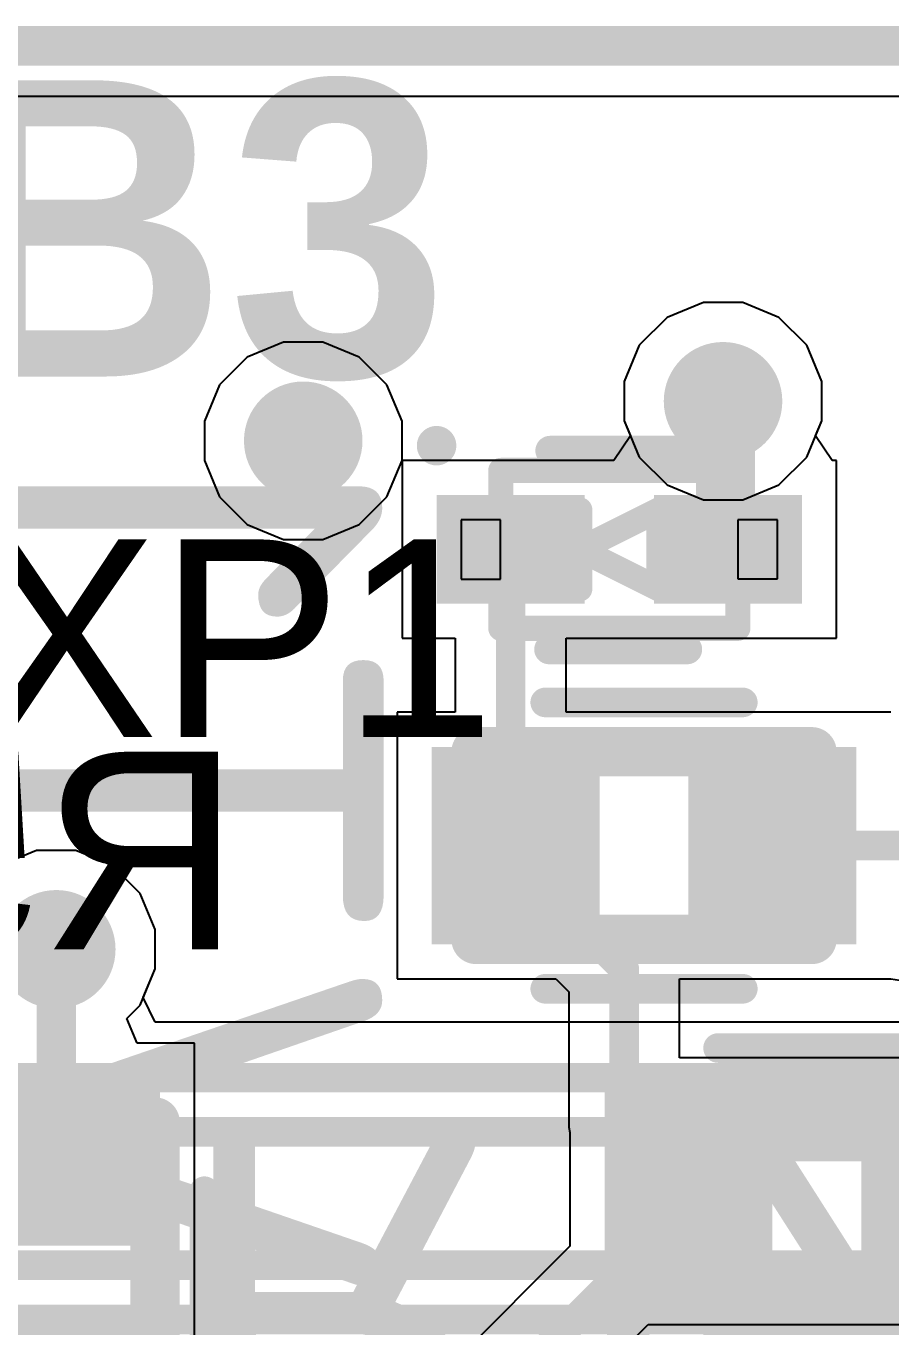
# Model space of a CAD drawing. Header units: inches. Extents: x -1.9 to 51.5, y -1.6 to 35.1.
# Drawn here: x 23.6 to 27.97, y 28.51 to 35.1 of the extents above; entities that cross this region are included whole.
import ezdxf

# ---------------------------------------------------------------- set-up
doc = ezdxf.new("R2010")
doc.units = ezdxf.units.IN
for name, color, linetype in [('Assembly Notes', 76, 'Continuous'), ('Board Shape', 56, 'Continuous'), ('Bottom Layer', 76, 'Continuous'), ('Bottom Layer 1', 5, 'Continuous'), ('Bottom Overlay', 54, 'Continuous'), ('Bottom Paste', 16, 'Continuous'), ('Bottom Solder', 6, 'Continuous'), ('Mechanical 13', 56, 'Continuous'), ('Top Layer', 16, 'Continuous'), ('Top Layer 1', 1, 'Continuous'), ('Top Overlay', 2, 'Continuous'), ('Via Holes', 16, 'Continuous')]:
    doc.layers.add(name, color=color, linetype=linetype)
doc.styles.add('Arial', font='', dxfattribs={"height": 0.2})
doc.styles.add('Century Gothic_Bold', font='', dxfattribs={"height": 0.2})
doc.styles.add('GOST type B', font='', dxfattribs={"height": 0.2})
doc.styles.get('Arial').set_extended_font_data('Arial')
doc.styles.get('Century Gothic_Bold').set_extended_font_data('Century Gothic', bold=True)
doc.styles.get('GOST type B').set_extended_font_data('GOST type B')

# ---------------------------------------------------------------- blocks, each defined once
blk = doc.blocks.new('SOT23_3_B_110')
at = {"layer": 'Bottom Layer 1'}
for points in [[(-1.506, 1.336), (-0.744, 1.336), (-0.744, 0.574), (-1.506, 0.574)], [(0.78, 0.3835), (1.542, 0.3835), (1.542, -0.3785), (0.78, -0.3785)], [(-1.506, -0.569), (-0.744, -0.569), (-0.744, -1.331), (-1.506, -1.331)]]:
    blk.add_hatch(color=5, dxfattribs=at).paths.add_polyline_path(points)
at = {"layer": 'Bottom Paste'}
for points in [[(-1.506, 1.336), (-0.744, 1.336), (-0.744, 0.574), (-1.506, 0.574)], [(0.78, 0.3835), (1.542, 0.3835), (1.542, -0.3785), (0.78, -0.3785)], [(-1.506, -0.569), (-0.744, -0.569), (-0.744, -1.331), (-1.506, -1.331)]]:
    blk.add_hatch(color=16, dxfattribs=at).paths.add_polyline_path(points)
at = {"layer": 'Bottom Solder'}
for points in [[(-1.531, 1.361), (-0.719, 1.361), (-0.719, 0.549), (-1.531, 0.549)], [(0.755, 0.4085), (1.567, 0.4085), (1.567, -0.4035), (0.755, -0.4035)], [(-1.531, -0.544), (-0.719, -0.544), (-0.719, -1.356), (-1.531, -1.356)]]:
    blk.add_hatch(color=6, dxfattribs=at).paths.add_polyline_path(points)
at = {"layer": 'Assembly Notes'}
for points in [[(-1.225, 1.55, 0.25, 0.25, 0), (1.275, 1.55, 0.25, 0.25, 0)], [(-1.225, 1.55, 0.25, 0.25, 0), (-1.225, -1.55, 0.25, 0.25, 0)], [(1.275, 1.55, 0.25, 0.25, 0), (1.275, -1.55, 0.25, 0.25, 0)], [(-1.225, -1.55, 0.25, 0.25, 0), (1.275, -1.55, 0.25, 0.25, 0)]]:
    blk.add_lwpolyline(points, format="xyseb", dxfattribs=at)
for points in [[(-1.2875, 1.55, 0.125, 0.125, 1), (-1.1625, 1.55, 0.125, 0.125, 1)], [(-1.2875, 1.55, 0.125, 0.125, 1), (-1.1625, 1.55, 0.125, 0.125, 1)], [(1.2125, 1.55, 0.125, 0.125, 1), (1.3375, 1.55, 0.125, 0.125, 1)], [(1.2125, 1.55, 0.125, 0.125, 1), (1.3375, 1.55, 0.125, 0.125, 1)], [(-1.2875, -1.55, 0.125, 0.125, 1), (-1.1625, -1.55, 0.125, 0.125, 1)], [(-1.2875, -1.55, 0.125, 0.125, 1), (-1.1625, -1.55, 0.125, 0.125, 1)], [(1.2125, -1.55, 0.125, 0.125, 1), (1.3375, -1.55, 0.125, 0.125, 1)], [(1.2125, -1.55, 0.125, 0.125, 1), (1.3375, -1.55, 0.125, 0.125, 1)]]:
    blk.add_lwpolyline(points, format="xyseb", close=True, dxfattribs=at)
at = {"layer": 'Bottom Overlay'}
for points in [[(-0.425, 1.5031, 0.15, 0.15, 0), (0.653, 1.5031, 0.15, 0.15, 0)], [(0.653, 1.5031, 0.15, 0.15, 0), (0.653, 0.775, 0.15, 0.15, 0)], [(-0.625, 0.2, 0.15, 0.15, 0), (-0.625, -0.2, 0.15, 0.15, 0)], [(0.653, -0.775, 0.15, 0.15, 0), (0.653, -1.5034, 0.15, 0.15, 0)], [(-0.375, -1.5034, 0.15, 0.15, 0), (0.653, -1.5034, 0.15, 0.15, 0)]]:
    blk.add_lwpolyline(points, format="xyseb", dxfattribs=at)
for points in [[(-0.4625, 1.5031, 0.075, 0.075, 1), (-0.3875, 1.5031, 0.075, 0.075, 1)], [(0.6155, 1.5031, 0.075, 0.075, 1), (0.6905, 1.5031, 0.075, 0.075, 1)], [(0.6155, 1.5031, 0.075, 0.075, 1), (0.6905, 1.5031, 0.075, 0.075, 1)], [(0.6155, 0.775, 0.075, 0.075, 1), (0.6905, 0.775, 0.075, 0.075, 1)], [(-0.6625, 0.2, 0.075, 0.075, 1), (-0.5875, 0.2, 0.075, 0.075, 1)], [(-0.6625, -0.2, 0.075, 0.075, 1), (-0.5875, -0.2, 0.075, 0.075, 1)], [(0.6155, -0.775, 0.075, 0.075, 1), (0.6905, -0.775, 0.075, 0.075, 1)], [(-0.4125, -1.5034, 0.075, 0.075, 1), (-0.3375, -1.5034, 0.075, 0.075, 1)], [(0.6155, -1.5034, 0.075, 0.075, 1), (0.6905, -1.5034, 0.075, 0.075, 1)], [(0.6155, -1.5034, 0.075, 0.075, 1), (0.6905, -1.5034, 0.075, 0.075, 1)]]:
    blk.add_lwpolyline(points, format="xyseb", close=True, dxfattribs=at)
at = {"layer": 'Assembly Notes', "style": 'GOST type B', "text_generation_flag": 2}
blk.add_text('VT1', height=2.15, rotation=180, dxfattribs=at).set_placement((-0.025, -1.9))
blk = doc.blocks.new('SOD523_B_121')
at = {"layer": 'Bottom Layer 1'}
for points in [[(-0.9, 0.25), (-0.2, 0.25), (-0.2, -0.25), (-0.9, -0.25)], [(0.2, 0.25), (0.9, 0.25), (0.9, -0.25), (0.2, -0.25)]]:
    blk.add_hatch(color=5, dxfattribs=at).paths.add_polyline_path(points)
at = {"layer": 'Bottom Paste'}
for points in [[(-0.9, 0.25), (-0.2, 0.25), (-0.2, -0.25), (-0.9, -0.25)], [(0.2, 0.25), (0.9, 0.25), (0.9, -0.25), (0.2, -0.25)]]:
    blk.add_hatch(color=16, dxfattribs=at).paths.add_polyline_path(points)
at = {"layer": 'Bottom Solder'}
for points in [[(-0.925, 0.275), (-0.175, 0.275), (-0.175, -0.275), (-0.925, -0.275)], [(0.175, 0.275), (0.925, 0.275), (0.925, -0.275), (0.175, -0.275)]]:
    blk.add_hatch(color=6, dxfattribs=at).paths.add_polyline_path(points)
at = {"layer": 'Bottom Overlay'}
for points in [[(0.3558, 0.5066, 0.15, 0.15, 0), (-0.3442, 0.5066, 0.15, 0.15, 0)], [(0.35, -0.5, 0.15, 0.15, 0), (-0.35, -0.5, 0.15, 0.15, 0)]]:
    blk.add_lwpolyline(points, format="xyseb", dxfattribs=at)
for points in [[(-0.3817, 0.5066, 0.075, 0.075, 1), (-0.3067, 0.5066, 0.075, 0.075, 1)], [(0.3183, 0.5066, 0.075, 0.075, 1), (0.3933, 0.5066, 0.075, 0.075, 1)], [(-0.3875, -0.5, 0.075, 0.075, 1), (-0.3125, -0.5, 0.075, 0.075, 1)], [(0.3125, -0.5, 0.075, 0.075, 1), (0.3875, -0.5, 0.075, 0.075, 1)], [(0.975, -0.525, 0.1, 0.1, 1), (0.875, -0.525, 0.1, 0.1, 1)], [(0.85, -0.525, 0.05, 0.05, 1), (0.9, -0.525, 0.05, 0.05, 1)], [(0.95, -0.525, 0.05, 0.05, 1), (1, -0.525, 0.05, 0.05, 1)]]:
    blk.add_lwpolyline(points, format="xyseb", close=True, dxfattribs=at)
at = {"layer": 'Mechanical 13'}
for p, q in [((-0.6, 0.15), (-0.8001, 0.15)), ((-0.8001, 0.15), (-0.8001, -0.15)), ((-0.6, -0.15), (-0.6, 0.15)), ((0.8, 0.1503), (0.6011, 0.1503)), ((0.6011, 0.1503), (0.6011, -0.15)), ((0.8, -0.15), (0.8, 0.1503)), ((-0.8001, -0.15), (-0.6, -0.15)), ((0.6011, -0.15), (0.8, -0.15))]:
    blk.add_line(p, q, dxfattribs=at)
for points in [[(-0.6, 0.4, 0.127, 0.127, 0), (-0.6, -0.4, 0.127, 0.127, 0)], [(0.6, 0.4, 0.127, 0.127, 0), (-0.6, 0.4, 0.127, 0.127, 0)], [(0.6, 0.4, 0.127, 0.127, 0), (0.6, -0.4, 0.127, 0.127, 0)], [(-0.2, 0.2, 0.127, 0.127, 0), (-0.2, -0.2, 0.127, 0.127, 0)], [(0.2, 0, 0.127, 0.127, 0), (-0.2, 0.2, 0.127, 0.127, 0)], [(0.2, 0.2, 0.127, 0.127, 0), (0.2, 0, 0.127, 0.127, 0)], [(0.2, 0, 0.127, 0.127, 0), (-0.2, -0.2, 0.127, 0.127, 0)], [(0.2, 0, 0.127, 0.127, 0), (0.2, -0.2, 0.127, 0.127, 0)], [(0.6, -0.4, 0.127, 0.127, 0), (-0.6, -0.4, 0.127, 0.127, 0)]]:
    blk.add_lwpolyline(points, format="xyseb", dxfattribs=at)
for points in [[(-0.6317, 0.4, 0.0635, 0.0635, 1), (-0.5682, 0.4, 0.0635, 0.0635, 1)], [(-0.6317, 0.4, 0.0635, 0.0635, 1), (-0.5682, 0.4, 0.0635, 0.0635, 1)], [(0.5682, 0.4, 0.0635, 0.0635, 1), (0.6317, 0.4, 0.0635, 0.0635, 1)], [(0.5682, 0.4, 0.0635, 0.0635, 1), (0.6317, 0.4, 0.0635, 0.0635, 1)], [(-0.2317, 0.2, 0.0635, 0.0635, 1), (-0.1682, 0.2, 0.0635, 0.0635, 1)], [(-0.2317, 0.2, 0.0635, 0.0635, 1), (-0.1682, 0.2, 0.0635, 0.0635, 1)], [(0.1682, 0.2, 0.0635, 0.0635, 1), (0.2317, 0.2, 0.0635, 0.0635, 1)], [(0.1682, 0, 0.0635, 0.0635, 1), (0.2317, 0, 0.0635, 0.0635, 1)], [(0.1682, 0, 0.0635, 0.0635, 1), (0.2317, 0, 0.0635, 0.0635, 1)], [(0.1682, 0, 0.0635, 0.0635, 1), (0.2317, 0, 0.0635, 0.0635, 1)], [(0.1682, 0, 0.0635, 0.0635, 1), (0.2317, 0, 0.0635, 0.0635, 1)], [(-0.2317, -0.2, 0.0635, 0.0635, 1), (-0.1682, -0.2, 0.0635, 0.0635, 1)], [(-0.2317, -0.2, 0.0635, 0.0635, 1), (-0.1682, -0.2, 0.0635, 0.0635, 1)], [(0.1682, -0.2, 0.0635, 0.0635, 1), (0.2317, -0.2, 0.0635, 0.0635, 1)], [(-0.6317, -0.4, 0.0635, 0.0635, 1), (-0.5682, -0.4, 0.0635, 0.0635, 1)], [(-0.6317, -0.4, 0.0635, 0.0635, 1), (-0.5682, -0.4, 0.0635, 0.0635, 1)], [(0.5682, -0.4, 0.0635, 0.0635, 1), (0.6317, -0.4, 0.0635, 0.0635, 1)], [(0.5682, -0.4, 0.0635, 0.0635, 1), (0.6317, -0.4, 0.0635, 0.0635, 1)]]:
    blk.add_lwpolyline(points, format="xyseb", close=True, dxfattribs=at)
blk = doc.blocks.new('0603R_B_141')
at = {"layer": 'Bottom Layer 1'}
for points in [[(-0.25, 0.475), (-0.25, -0.475), (-1.05, -0.475), (-1.05, 0.475)], [(1.05, 0.475), (1.05, -0.475), (0.25, -0.475), (0.25, 0.475)]]:
    blk.add_hatch(color=5, dxfattribs=at).paths.add_polyline_path(points)
at = {"layer": 'Bottom Paste'}
for points in [[(-0.25, 0.475), (-0.25, -0.475), (-1.05, -0.475), (-1.05, 0.475)], [(1.05, 0.475), (1.05, -0.475), (0.25, -0.475), (0.25, 0.475)]]:
    blk.add_hatch(color=16, dxfattribs=at).paths.add_polyline_path(points)
at = {"layer": 'Bottom Solder'}
for points in [[(-0.225, 0.5), (-0.225, -0.5), (-1.075, -0.5), (-1.075, 0.5)], [(1.075, 0.5), (1.075, -0.5), (0.225, -0.5), (0.225, 0.5)]]:
    blk.add_hatch(color=6, dxfattribs=at).paths.add_polyline_path(points)
at = {"layer": 'Assembly Notes'}
for points in [[(-0.85, -0.475, 0.25, 0.25, 0), (-0.85, 0.475, 0.25, 0.25, 0)], [(-0.85, 0.475, 0.25, 0.25, 0), (0.85, 0.475, 0.25, 0.25, 0)], [(0.85, -0.475, 0.25, 0.25, 0), (0.85, 0.475, 0.25, 0.25, 0)], [(-0.85, -0.475, 0.25, 0.25, 0), (0.85, -0.475, 0.25, 0.25, 0)]]:
    blk.add_lwpolyline(points, format="xyseb", dxfattribs=at)
for points in [[(-0.9125, 0.475, 0.125, 0.125, 1), (-0.7875, 0.475, 0.125, 0.125, 1)], [(-0.9125, 0.475, 0.125, 0.125, 1), (-0.7875, 0.475, 0.125, 0.125, 1)], [(0.7875, 0.475, 0.125, 0.125, 1), (0.9125, 0.475, 0.125, 0.125, 1)], [(0.7875, 0.475, 0.125, 0.125, 1), (0.9125, 0.475, 0.125, 0.125, 1)], [(-0.9125, -0.475, 0.125, 0.125, 1), (-0.7875, -0.475, 0.125, 0.125, 1)], [(-0.9125, -0.475, 0.125, 0.125, 1), (-0.7875, -0.475, 0.125, 0.125, 1)], [(0.7875, -0.475, 0.125, 0.125, 1), (0.9125, -0.475, 0.125, 0.125, 1)], [(0.7875, -0.475, 0.125, 0.125, 1), (0.9125, -0.475, 0.125, 0.125, 1)]]:
    blk.add_lwpolyline(points, format="xyseb", close=True, dxfattribs=at)
at = {"layer": 'Bottom Overlay'}
for points in [[(-0.5, 0.725, 0.15, 0.15, 0), (0.5, 0.725, 0.15, 0.15, 0)], [(-0.5, -0.725, 0.15, 0.15, 0), (0.5, -0.725, 0.15, 0.15, 0)]]:
    blk.add_lwpolyline(points, format="xyseb", dxfattribs=at)
for points in [[(-0.5375, 0.725, 0.075, 0.075, 1), (-0.4625, 0.725, 0.075, 0.075, 1)], [(0.4625, 0.725, 0.075, 0.075, 1), (0.5375, 0.725, 0.075, 0.075, 1)], [(-0.5375, -0.725, 0.075, 0.075, 1), (-0.4625, -0.725, 0.075, 0.075, 1)], [(0.4625, -0.725, 0.075, 0.075, 1), (0.5375, -0.725, 0.075, 0.075, 1)]]:
    blk.add_lwpolyline(points, format="xyseb", close=True, dxfattribs=at)
at = {"layer": 'Assembly Notes', "style": 'GOST type B', "text_generation_flag": 2}
blk.add_text('R12_10', height=2.15, rotation=180, dxfattribs=at).set_placement((-2.4, -1.4))
blk = doc.blocks.new('0603R_B_151')
at = {"layer": 'Bottom Layer 1'}
for points in [[(-0.25, 0.475), (-0.25, -0.475), (-1.05, -0.475), (-1.05, 0.475)], [(1.05, 0.475), (1.05, -0.475), (0.25, -0.475), (0.25, 0.475)]]:
    blk.add_hatch(color=5, dxfattribs=at).paths.add_polyline_path(points)
at = {"layer": 'Bottom Paste'}
for points in [[(-0.25, 0.475), (-0.25, -0.475), (-1.05, -0.475), (-1.05, 0.475)], [(1.05, 0.475), (1.05, -0.475), (0.25, -0.475), (0.25, 0.475)]]:
    blk.add_hatch(color=16, dxfattribs=at).paths.add_polyline_path(points)
at = {"layer": 'Bottom Solder'}
for points in [[(-0.225, 0.5), (-0.225, -0.5), (-1.075, -0.5), (-1.075, 0.5)], [(1.075, 0.5), (1.075, -0.5), (0.225, -0.5), (0.225, 0.5)]]:
    blk.add_hatch(color=6, dxfattribs=at).paths.add_polyline_path(points)
at = {"layer": 'Assembly Notes'}
for points in [[(-0.85, -0.475, 0.25, 0.25, 0), (-0.85, 0.475, 0.25, 0.25, 0)], [(-0.85, 0.475, 0.25, 0.25, 0), (0.85, 0.475, 0.25, 0.25, 0)], [(0.85, -0.475, 0.25, 0.25, 0), (0.85, 0.475, 0.25, 0.25, 0)], [(-0.85, -0.475, 0.25, 0.25, 0), (0.85, -0.475, 0.25, 0.25, 0)]]:
    blk.add_lwpolyline(points, format="xyseb", dxfattribs=at)
for points in [[(-0.9125, 0.475, 0.125, 0.125, 1), (-0.7875, 0.475, 0.125, 0.125, 1)], [(-0.9125, 0.475, 0.125, 0.125, 1), (-0.7875, 0.475, 0.125, 0.125, 1)], [(0.7875, 0.475, 0.125, 0.125, 1), (0.9125, 0.475, 0.125, 0.125, 1)], [(0.7875, 0.475, 0.125, 0.125, 1), (0.9125, 0.475, 0.125, 0.125, 1)], [(-0.9125, -0.475, 0.125, 0.125, 1), (-0.7875, -0.475, 0.125, 0.125, 1)], [(-0.9125, -0.475, 0.125, 0.125, 1), (-0.7875, -0.475, 0.125, 0.125, 1)], [(0.7875, -0.475, 0.125, 0.125, 1), (0.9125, -0.475, 0.125, 0.125, 1)], [(0.7875, -0.475, 0.125, 0.125, 1), (0.9125, -0.475, 0.125, 0.125, 1)]]:
    blk.add_lwpolyline(points, format="xyseb", close=True, dxfattribs=at)
at = {"layer": 'Bottom Overlay'}
for points in [[(-0.5, 0.725, 0.15, 0.15, 0), (0.5, 0.725, 0.15, 0.15, 0)], [(-0.5, -0.725, 0.15, 0.15, 0), (0.5, -0.725, 0.15, 0.15, 0)]]:
    blk.add_lwpolyline(points, format="xyseb", dxfattribs=at)
for points in [[(-0.5375, 0.725, 0.075, 0.075, 1), (-0.4625, 0.725, 0.075, 0.075, 1)], [(0.4625, 0.725, 0.075, 0.075, 1), (0.5375, 0.725, 0.075, 0.075, 1)], [(-0.5375, -0.725, 0.075, 0.075, 1), (-0.4625, -0.725, 0.075, 0.075, 1)], [(0.4625, -0.725, 0.075, 0.075, 1), (0.5375, -0.725, 0.075, 0.075, 1)]]:
    blk.add_lwpolyline(points, format="xyseb", close=True, dxfattribs=at)
at = {"layer": 'Assembly Notes', "style": 'GOST type B', "text_generation_flag": 2}
blk.add_text('R11_10', height=2.15, rotation=180, dxfattribs=at).set_placement((-2.4, -1.4))
blk = doc.blocks.new('0603R_B_165')
at = {"layer": 'Bottom Layer 1'}
for points in [[(-0.25, 0.475), (-0.25, -0.475), (-1.05, -0.475), (-1.05, 0.475)], [(1.05, 0.475), (1.05, -0.475), (0.25, -0.475), (0.25, 0.475)]]:
    blk.add_hatch(color=5, dxfattribs=at).paths.add_polyline_path(points)
at = {"layer": 'Bottom Paste'}
for points in [[(-0.25, 0.475), (-0.25, -0.475), (-1.05, -0.475), (-1.05, 0.475)], [(1.05, 0.475), (1.05, -0.475), (0.25, -0.475), (0.25, 0.475)]]:
    blk.add_hatch(color=16, dxfattribs=at).paths.add_polyline_path(points)
at = {"layer": 'Bottom Solder'}
for points in [[(-0.225, 0.5), (-0.225, -0.5), (-1.075, -0.5), (-1.075, 0.5)], [(1.075, 0.5), (1.075, -0.5), (0.225, -0.5), (0.225, 0.5)]]:
    blk.add_hatch(color=6, dxfattribs=at).paths.add_polyline_path(points)
at = {"layer": 'Assembly Notes'}
for points in [[(-0.85, -0.475, 0.25, 0.25, 0), (-0.85, 0.475, 0.25, 0.25, 0)], [(0.85, 0.475, 0.25, 0.25, 0), (-0.85, 0.475, 0.25, 0.25, 0)], [(0.85, -0.475, 0.25, 0.25, 0), (0.85, 0.475, 0.25, 0.25, 0)], [(0.85, -0.475, 0.25, 0.25, 0), (-0.85, -0.475, 0.25, 0.25, 0)]]:
    blk.add_lwpolyline(points, format="xyseb", dxfattribs=at)
for points in [[(-0.9125, 0.475, 0.125, 0.125, 1), (-0.7875, 0.475, 0.125, 0.125, 1)], [(-0.9125, 0.475, 0.125, 0.125, 1), (-0.7875, 0.475, 0.125, 0.125, 1)], [(0.7875, 0.475, 0.125, 0.125, 1), (0.9125, 0.475, 0.125, 0.125, 1)], [(0.7875, 0.475, 0.125, 0.125, 1), (0.9125, 0.475, 0.125, 0.125, 1)], [(-0.9125, -0.475, 0.125, 0.125, 1), (-0.7875, -0.475, 0.125, 0.125, 1)], [(-0.9125, -0.475, 0.125, 0.125, 1), (-0.7875, -0.475, 0.125, 0.125, 1)], [(0.7875, -0.475, 0.125, 0.125, 1), (0.9125, -0.475, 0.125, 0.125, 1)], [(0.7875, -0.475, 0.125, 0.125, 1), (0.9125, -0.475, 0.125, 0.125, 1)]]:
    blk.add_lwpolyline(points, format="xyseb", close=True, dxfattribs=at)
at = {"layer": 'Bottom Overlay'}
for points in [[(0.5, 0.725, 0.15, 0.15, 0), (-0.5, 0.725, 0.15, 0.15, 0)], [(0.5, -0.725, 0.15, 0.15, 0), (-0.5, -0.725, 0.15, 0.15, 0)]]:
    blk.add_lwpolyline(points, format="xyseb", dxfattribs=at)
for points in [[(-0.5375, 0.725, 0.075, 0.075, 1), (-0.4625, 0.725, 0.075, 0.075, 1)], [(0.4625, 0.725, 0.075, 0.075, 1), (0.5375, 0.725, 0.075, 0.075, 1)], [(-0.5375, -0.725, 0.075, 0.075, 1), (-0.4625, -0.725, 0.075, 0.075, 1)], [(0.4625, -0.725, 0.075, 0.075, 1), (0.5375, -0.725, 0.075, 0.075, 1)]]:
    blk.add_lwpolyline(points, format="xyseb", close=True, dxfattribs=at)
at = {"layer": 'Assembly Notes', "style": 'GOST type B', "text_generation_flag": 2}
blk.add_text('R5', height=2.15, rotation=-180, dxfattribs=at).set_placement((-2.4, -1.4))

msp = doc.modelspace()

# ---------------------------------------------------------------- hatches: boundary and pattern name
at = {"layer": 'Bottom Layer'}
h = msp.add_hatch(color=76, dxfattribs=at)
edge = h.paths.add_edge_path()
edge.add_arc((27.125, 33.2), 0.3, 0, 360)
h = msp.add_hatch(color=76, dxfattribs=at)
edge = h.paths.add_edge_path()
edge.add_arc((25, 33), 0.3, 0, 360)
h = msp.add_hatch(color=76, dxfattribs=at)
edge = h.paths.add_edge_path()
edge.add_arc((23.75, 30.425), 0.3, 0, 360)
at = {"layer": 'Bottom Layer 1'}
h = msp.add_hatch(color=5, dxfattribs=at)
edge = h.paths.add_edge_path()
edge.add_arc((27.125, 33.2), 0.3, 0, 360)
h = msp.add_hatch(color=5, dxfattribs=at)
edge = h.paths.add_edge_path()
edge.add_arc((25, 33), 0.3, 0, 360)
h = msp.add_hatch(color=5, dxfattribs=at)
edge = h.paths.add_edge_path()
edge.add_arc((23.75, 30.425), 0.3, 0, 360)
at = {"layer": 'Top Layer'}
h = msp.add_hatch(color=16, dxfattribs=at)
edge = h.paths.add_edge_path()
edge.add_arc((27.125, 33.2), 0.3, 0, 360)
h = msp.add_hatch(color=16, dxfattribs=at)
edge = h.paths.add_edge_path()
edge.add_arc((25, 33), 0.3, 0, 360)
h = msp.add_hatch(color=16, dxfattribs=at)
edge = h.paths.add_edge_path()
edge.add_arc((23.75, 30.425), 0.3, 0, 360)
at = {"layer": 'Top Layer 1'}
h = msp.add_hatch(color=1, dxfattribs=at)
edge = h.paths.add_edge_path()
edge.add_arc((27.125, 33.2), 0.3, 0, 360)
h = msp.add_hatch(color=1, dxfattribs=at)
edge = h.paths.add_edge_path()
edge.add_arc((25, 33), 0.3, 0, 360)
h = msp.add_hatch(color=1, dxfattribs=at)
edge = h.paths.add_edge_path()
edge.add_arc((23.75, 30.425), 0.3, 0, 360)
at = {"layer": 'Via Holes'}
h = msp.add_hatch(color=7, dxfattribs=at)
edge = h.paths.add_edge_path()
edge.add_arc((27.125, 33.2), 0.15, 0, 360)
h = msp.add_hatch(color=7, dxfattribs=at)
edge = h.paths.add_edge_path()
edge.add_arc((25, 33), 0.15, 0, 360)
h = msp.add_hatch(color=7, dxfattribs=at)
edge = h.paths.add_edge_path()
edge.add_arc((23.75, 30.425), 0.15, 0, 360)

# ---------------------------------------------------------------- linework, layer by layer
at = {"layer": 'Board Shape'}
msp.add_lwpolyline([(3, 35, 0.2, 0.2, 0), (47, 35, 0.2, 0.2, 0)], format="xyseb", dxfattribs=at)
at = {"layer": 'Bottom Layer'}
for p, q in [((3, 34.7451), (47, 34.7451)), ((24.9006, 33.5), (24.7168, 33.4239)), ((25.0995, 33.5), (24.9006, 33.5)), ((25.2833, 33.4239), (25.0995, 33.5)), ((24.7168, 33.4239), (24.5761, 33.2833)), ((25.4239, 33.2833), (25.2833, 33.4239)), ((24.5761, 33.2833), (24.5, 33.0995)), ((25.5, 33.0995), (25.4239, 33.2833)), ((24.5, 33.0995), (24.5, 32.9006)), ((25.5, 32.9006), (25.5, 33.0995)), ((24.5, 32.9006), (24.5761, 32.7168)), ((25.4239, 32.7168), (25.5, 32.9006)), ((24.5761, 32.7168), (24.7168, 32.5762)), ((25.2833, 32.5762), (25.4239, 32.7168)), ((24.7168, 32.5762), (24.9006, 32.5)), ((25.0995, 32.5), (25.2833, 32.5762)), ((24.9006, 32.5), (25.0995, 32.5))]:
    msp.add_line(p, q, dxfattribs=at)
at = {"layer": 'Bottom Layer 1'}
for p, q in [((3, 34.7451), (47, 34.7451)), ((27.0255, 33.7), (26.8418, 33.6239)), ((27.2245, 33.7), (27.0255, 33.7)), ((27.4082, 33.6239), (27.2245, 33.7)), ((26.8418, 33.6239), (26.7011, 33.4832)), ((27.5489, 33.4832), (27.4082, 33.6239)), ((26.7011, 33.4832), (26.625, 33.2995)), ((27.625, 33.2995), (27.5489, 33.4832)), ((26.625, 33.2995), (26.625, 33.1005)), ((27.625, 33.1005), (27.625, 33.2995)), ((26.625, 33.1005), (26.6563, 33.025)), ((27.5937, 33.025), (27.625, 33.1005)), ((26.6563, 33.025), (26.5728, 32.9)), ((27.6772, 32.9), (27.5937, 33.025)), ((26.5728, 32.9), (25.5, 32.9)), ((25.5, 32.9), (25.5, 32)), ((27.7, 32.9), (27.6772, 32.9)), ((27.7, 32), (27.7, 32.9)), ((25.5, 32), (25.7696, 32)), ((25.7696, 32), (25.7696, 31.625)), ((26.3304, 31.625), (26.3304, 32)), ((26.3304, 32), (27.7, 32)), ((25.7696, 31.625), (25.475, 31.625)), ((25.475, 31.625), (25.475, 30.275)), ((26.65, 31.625), (26.3304, 31.625)), ((26.675, 31.625), (26.65, 31.625)), ((26.775, 31.625), (26.675, 31.625)), ((26.675, 31.625), (26.675, 31.625)), ((27.975, 31.625), (26.775, 31.625)), ((26.775, 31.625), (26.775, 31.625)), ((23.6505, 30.925), (23.4668, 30.8489)), ((23.8495, 30.925), (23.6505, 30.925)), ((24.0332, 30.8489), (23.8495, 30.925)), ((24.1739, 30.7082), (24.0332, 30.8489)), ((24.25, 30.5245), (24.1739, 30.7082)), ((24.25, 30.3255), (24.25, 30.5245)), ((24.1739, 30.1418), (24.25, 30.3255)), ((25.475, 30.275), (26.2785, 30.275)), ((26.2785, 30.275), (26.3446, 30.2089)), ((26.9054, 29.875), (26.9054, 30.275)), ((26.9054, 30.275), (27.975, 30.275)), ((27.975, 30.275), (27.975, 30.275)), ((27.975, 30.275), (28.019, 30.269)), ((26.3446, 30.2089), (26.3446, 29.525)), ((24.1071, 30.075), (24.1739, 30.1418)), ((24.1589, 29.95), (24.1071, 30.075)), ((24.45, 29.95), (24.1589, 29.95)), ((24.45, 28.775), (24.45, 29.95)), ((27.55, 29.875), (26.9054, 29.875)), ((27.65, 29.875), (27.55, 29.875)), ((27.55, 29.875), (27.55, 29.875)), ((28.85, 29.875), (27.65, 29.875)), ((27.65, 29.875), (27.65, 29.875)), ((26.3446, 29.525), (26.35, 29.4979)), ((26.35, 29.4979), (26.35, 28.9215)), ((26.35, 28.9215), (22.0553, 24.6268)), ((24.45, 28.75), (24.45, 28.775)), ((24.45, 28.65), (24.45, 28.75)), ((24.45, 28.625), (24.45, 28.65)), ((24.45, 27.45), (24.45, 28.625)), ((25.837, 27.6155), (26.7465, 28.525)), ((26.7465, 28.525), (27.55, 28.525)), ((27.55, 28.525), (27.55, 28.525)), ((27.55, 28.525), (27.65, 28.525)), ((27.65, 28.525), (27.65, 28.525)), ((27.65, 28.525), (28.85, 28.525))]:
    msp.add_line(p, q, dxfattribs=at)
for points in [[(27.125, 33.2, 0.3, 0.3, 0), (27.1375, 33.1875, 0.3, 0.3, 0)], [(27.1375, 32.4625, 0.3, 0.3, 0), (27.1375, 33.1875, 0.3, 0.3, 0)], [(27.1375, 32.4625, 0.3, 0.3, 0), (27.15, 32.45, 0.3, 0.3, 0)], [(26.05, 30.9, 0.15, 0.15, 0), (26.05, 32.45, 0.15, 0.15, 0)], [(26.05, 30.9, 0.15, 0.15, 0), (26.625, 30.325, 0.15, 0.15, 0)], [(27.375, 30.95, 0.15, 0.15, 0), (28.5, 30.95, 0.15, 0.15, 0)], [(23.75, 29.375, 0.2, 0.2, 0), (23.75, 30.425, 0.2, 0.2, 0)], [(26.625, 29.525, 0.15, 0.15, 0), (26.625, 30.325, 0.15, 0.15, 0)], [(26.625, 29.525, 0.15, 0.15, 0), (26.95, 29.2, 0.15, 0.15, 0)], [(23.75, 29.375, 0.2, 0.2, 0), (23.775, 29.35, 0.2, 0.2, 0)], [(26.95, 29.125, 0.15, 0.15, 0), (26.95, 29.2, 0.15, 0.15, 0)], [(22.175, 24.35, 0.15, 0.15, 0), (26.95, 29.125, 0.15, 0.15, 0)]]:
    msp.add_lwpolyline(points, format="xyseb", dxfattribs=at)
for points in [[(27.05, 33.2, 0.15, 0.15, 1), (27.2, 33.2, 0.15, 0.15, 1)], [(27.0625, 33.1875, 0.15, 0.15, 1), (27.2125, 33.1875, 0.15, 0.15, 1)], [(27.0625, 33.1875, 0.15, 0.15, 1), (27.2125, 33.1875, 0.15, 0.15, 1)], [(27.0625, 32.4625, 0.15, 0.15, 1), (27.2125, 32.4625, 0.15, 0.15, 1)], [(27.0625, 32.4625, 0.15, 0.15, 1), (27.2125, 32.4625, 0.15, 0.15, 1)], [(27.075, 32.45, 0.15, 0.15, 1), (27.225, 32.45, 0.15, 0.15, 1)], [(26.0125, 32.45, 0.075, 0.075, 1), (26.0875, 32.45, 0.075, 0.075, 1)], [(26.0125, 30.9, 0.075, 0.075, 1), (26.0875, 30.9, 0.075, 0.075, 1)], [(26.0125, 30.9, 0.075, 0.075, 1), (26.0875, 30.9, 0.075, 0.075, 1)], [(27.3375, 30.95, 0.075, 0.075, 1), (27.4125, 30.95, 0.075, 0.075, 1)], [(23.7, 30.425, 0.1, 0.1, 1), (23.8, 30.425, 0.1, 0.1, 1)], [(26.5875, 30.325, 0.075, 0.075, 1), (26.6625, 30.325, 0.075, 0.075, 1)], [(26.5875, 30.325, 0.075, 0.075, 1), (26.6625, 30.325, 0.075, 0.075, 1)], [(26.5875, 29.525, 0.075, 0.075, 1), (26.6625, 29.525, 0.075, 0.075, 1)], [(26.5875, 29.525, 0.075, 0.075, 1), (26.6625, 29.525, 0.075, 0.075, 1)], [(23.7, 29.375, 0.1, 0.1, 1), (23.8, 29.375, 0.1, 0.1, 1)], [(23.7, 29.375, 0.1, 0.1, 1), (23.8, 29.375, 0.1, 0.1, 1)], [(23.725, 29.35, 0.1, 0.1, 1), (23.825, 29.35, 0.1, 0.1, 1)], [(26.9125, 29.2, 0.075, 0.075, 1), (26.9875, 29.2, 0.075, 0.075, 1)], [(26.9125, 29.2, 0.075, 0.075, 1), (26.9875, 29.2, 0.075, 0.075, 1)], [(26.9125, 29.125, 0.075, 0.075, 1), (26.9875, 29.125, 0.075, 0.075, 1)], [(26.9125, 29.125, 0.075, 0.075, 1), (26.9875, 29.125, 0.075, 0.075, 1)]]:
    msp.add_lwpolyline(points, format="xyseb", close=True, dxfattribs=at)
at = {"layer": 'Top Layer'}
for p, q in [((3, 34.7451), (47, 34.7451)), ((24.9006, 33.5), (24.7168, 33.4239)), ((25.0995, 33.5), (24.9006, 33.5)), ((25.2833, 33.4239), (25.0995, 33.5)), ((24.7168, 33.4239), (24.5761, 33.2833)), ((25.4239, 33.2833), (25.2833, 33.4239)), ((24.5761, 33.2833), (24.5, 33.0995)), ((25.5, 33.0995), (25.4239, 33.2833)), ((24.5, 33.0995), (24.5, 32.9006)), ((25.5, 32.9006), (25.5, 33.0995)), ((24.5, 32.9006), (24.5761, 32.7168)), ((25.4239, 32.7168), (25.5, 32.9006)), ((24.5761, 32.7168), (24.7168, 32.5762)), ((25.2833, 32.5762), (25.4239, 32.7168)), ((24.7168, 32.5762), (24.9006, 32.5)), ((25.0995, 32.5), (25.2833, 32.5762)), ((24.9006, 32.5), (25.0995, 32.5))]:
    msp.add_line(p, q, dxfattribs=at)
at = {"layer": 'Top Layer 1'}
for p, q in [((3, 34.7451), (47, 34.7451)), ((27.0255, 33.7), (26.8418, 33.6239)), ((27.2245, 33.7), (27.0255, 33.7)), ((27.4082, 33.6239), (27.2245, 33.7)), ((26.8418, 33.6239), (26.7011, 33.4832)), ((27.5489, 33.4832), (27.4082, 33.6239)), ((26.7011, 33.4832), (26.625, 33.2995)), ((27.625, 33.2995), (27.5489, 33.4832)), ((26.625, 33.2995), (26.625, 33.1005)), ((27.625, 33.1005), (27.625, 33.2995)), ((26.625, 33.1005), (26.7011, 32.9168)), ((27.5489, 32.9168), (27.625, 33.1005)), ((26.7011, 32.9168), (26.8418, 32.7761)), ((27.4082, 32.7761), (27.5489, 32.9168)), ((26.8418, 32.7761), (27.0255, 32.7)), ((27.2245, 32.7), (27.4082, 32.7761)), ((27.0255, 32.7), (27.2245, 32.7)), ((23.6505, 30.925), (23.4668, 30.8489)), ((23.8495, 30.925), (23.6505, 30.925)), ((24.0332, 30.8489), (23.8495, 30.925)), ((24.1739, 30.7082), (24.0332, 30.8489)), ((24.25, 30.5245), (24.1739, 30.7082)), ((24.25, 30.3255), (24.25, 30.5245)), ((24.1899, 30.1804), (24.25, 30.3255)), ((24.2508, 30.0554), (24.1899, 30.1804)), ((34.8054, 30.0554), (24.2508, 30.0554))]:
    msp.add_line(p, q, dxfattribs=at)
for points in [[(9.375, 29.775, 0.15, 0.15, 0), (34.9215, 29.775, 0.15, 0.15, 0)], [(9.55, 29.5, 0.15, 0.15, 0), (37.325, 29.5, 0.15, 0.15, 0)], [(15.0071, 28.825, 0.15, 0.15, 0), (37.1, 28.825, 0.15, 0.15, 0)], [(15.121, 28.55, 0.15, 0.15, 0), (33.65, 28.55, 0.15, 0.15, 0)]]:
    msp.add_lwpolyline(points, format="xyseb", dxfattribs=at)

# ---------------------------------------------------------------- block references
for name, p, rotation in [('SOD523_B_121', (26.6, 32.45), 180), ('SOT23_3_B_110', (21.35, 28.6), 90), ('0603R_B_165', (23.775, 28.7), 270)]:
    msp.add_blockref(name, p, dxfattribs=dict(rotation=rotation))
for name, p in [('0603R_B_141', (26.725, 30.95)), ('0603R_B_151', (27.6, 29.2))]:
    msp.add_blockref(name, p)

# ---------------------------------------------------------------- texts
at = {"layer": 'Bottom Overlay', "style": 'Arial', "text_generation_flag": 2}
msp.add_text('R5', height=1, dxfattribs=at).set_placement((24.6825, 30.4252))
at = {"layer": 'Top Overlay'}
for s, height, style, p in [('+3B3', 1.5, 'Century Gothic_Bold', (20.8847, 33.3252)), ('XP1', 1, 'Arial', (23.3337, 31.5002))]:
    msp.add_text(s, height=height, dxfattribs=dict(at, style=style)).set_placement(p)

doc.saveas('drawing.dxf')
